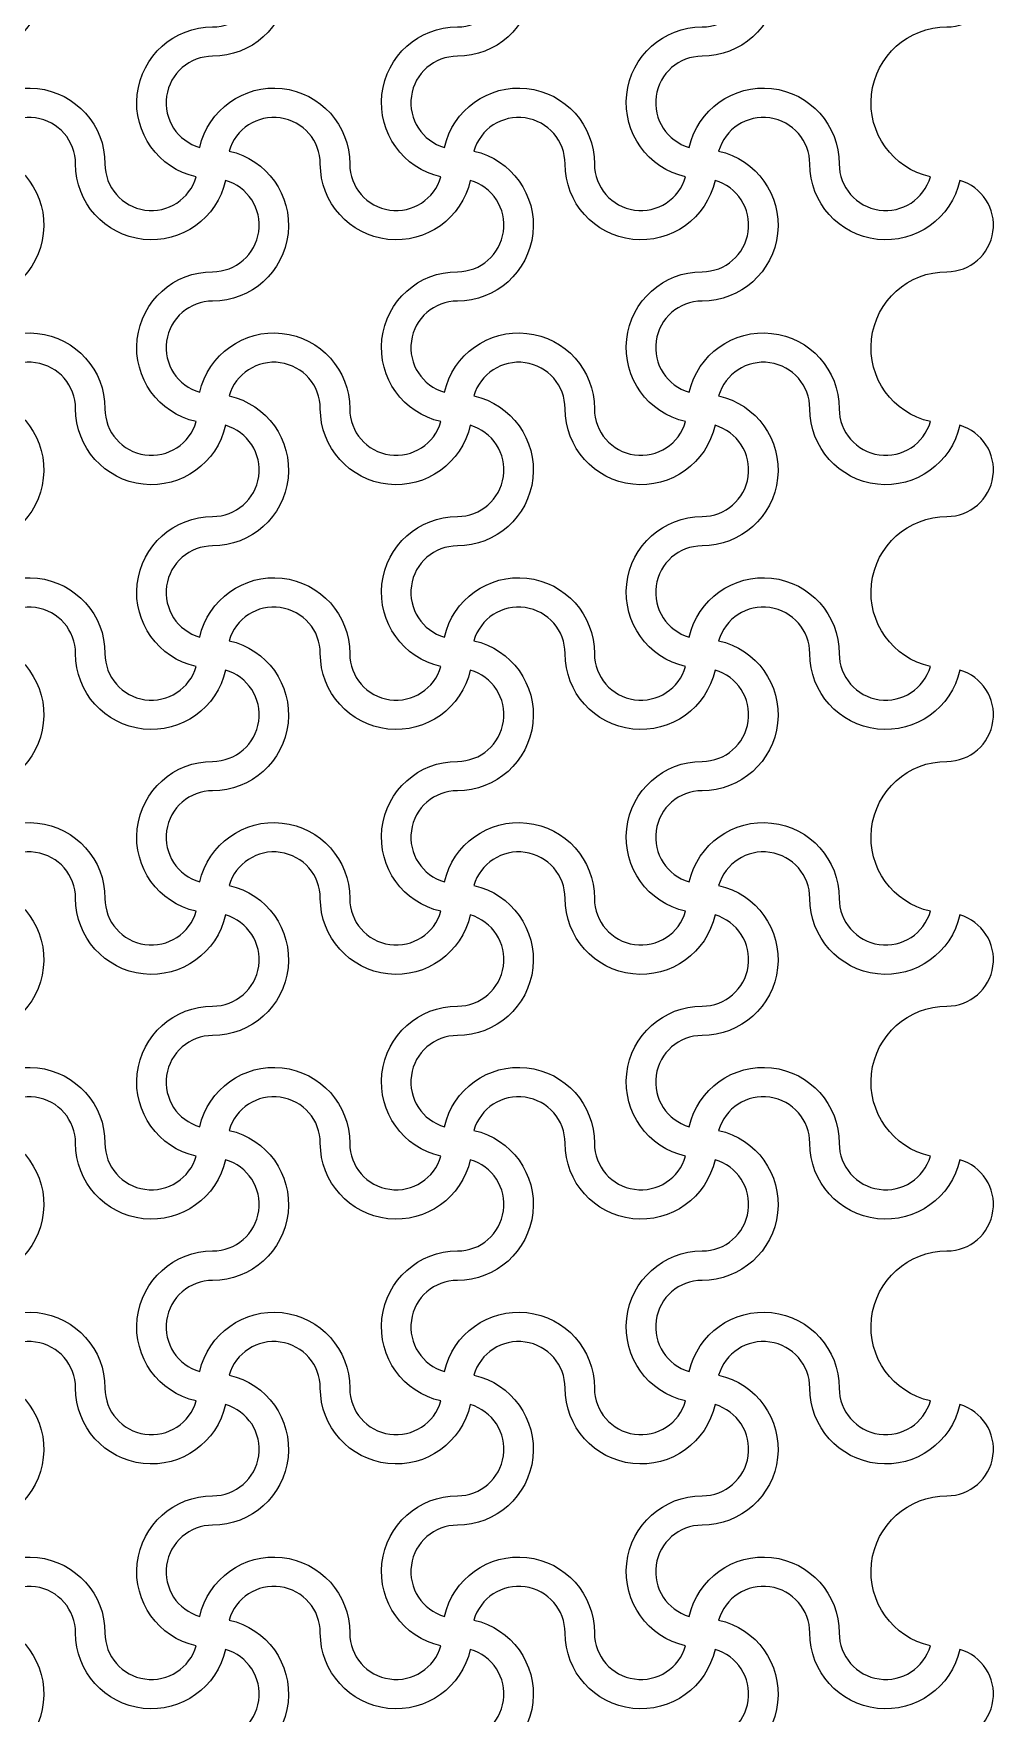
# Model space of a CAD drawing. Header units: millimetres. Extents: x 24 to 345, y 12 to 201.
# Drawn here: x 284.406 to 285.975, y 101.35 to 104.095 of the extents above; entities that cross this region are included whole.
import ezdxf

# ---------------------------------------------------------------- set-up
doc = ezdxf.new("R2010")
doc.units = ezdxf.units.MM
doc.header["$MEASUREMENT"] = 0
doc.layers.add('5th metal (rf+ground)', color=240, linetype='Continuous')

msp = doc.modelspace()

# ---------------------------------------------------------------- linework, layer by layer
at = {"layer": '5th metal (rf+ground)'}
for points in [[(284.71979, 104.2546, -0.8959788), (284.47475, 104.28156, 0.8687853), (284.32572, 104.3026, -0.8959788), (284.29875, 104.05756, 0.8687853), (284.27772, 103.90853, -0.8959788), (284.52275, 103.88156, 0.8687853), (284.67179, 103.86053, -0.8959788), (284.69875, 104.10556, 0.8687853)], [(284.71979, 104.2546, -0.8959788), (284.47475, 104.28156, 0.8687853), (284.32572, 104.3026, -0.8959788), (284.29875, 104.05756, 0.8687853), (284.27772, 103.90853, -0.8959788), (284.52275, 103.88156, 0.8687853), (284.67179, 103.86053, -0.8959788), (284.69875, 104.10556, 0.8687853)], [(284.71979, 104.2546, -0.8959788), (284.47475, 104.28156, 0.8687853), (284.32572, 104.3026, -0.8959788), (284.29875, 104.05756, 0.8687853), (284.27772, 103.90853, -0.8959788), (284.52275, 103.88156, 0.8687853), (284.67179, 103.86053, -0.8959788), (284.69875, 104.10556, 0.8687853)], [(284.71979, 104.2546, -0.8959788), (284.47475, 104.28156, 0.8687853), (284.32572, 104.3026, -0.8959788), (284.29875, 104.05756, 0.8687853), (284.27772, 103.90853, -0.8959788), (284.52275, 103.88156, 0.8687853), (284.67179, 103.86053, -0.8959788), (284.69875, 104.10556, 0.8687853)], [(285.11979, 104.2546, -0.8959788), (284.87475, 104.28156, 0.8687853), (284.72572, 104.3026, -0.8959788), (284.69875, 104.05756, 0.8687853), (284.67772, 103.90853, -0.8959788), (284.92275, 103.88156, 0.8687853), (285.07179, 103.86053, -0.8959788), (285.09875, 104.10556, 0.8687853)], [(285.11979, 104.2546, -0.8959788), (284.87475, 104.28156, 0.8687853), (284.72572, 104.3026, -0.8959788), (284.69875, 104.05756, 0.8687853), (284.67772, 103.90853, -0.8959788), (284.92275, 103.88156, 0.8687853), (285.07179, 103.86053, -0.8959788), (285.09875, 104.10556, 0.8687853)], [(285.11979, 104.2546, -0.8959788), (284.87475, 104.28156, 0.8687853), (284.72572, 104.3026, -0.8959788), (284.69875, 104.05756, 0.8687853), (284.67772, 103.90853, -0.8959788), (284.92275, 103.88156, 0.8687853), (285.07179, 103.86053, -0.8959788), (285.09875, 104.10556, 0.8687853)], [(285.11979, 104.2546, -0.8959788), (284.87475, 104.28156, 0.8687853), (284.72572, 104.3026, -0.8959788), (284.69875, 104.05756, 0.8687853), (284.67772, 103.90853, -0.8959788), (284.92275, 103.88156, 0.8687853), (285.07179, 103.86053, -0.8959788), (285.09875, 104.10556, 0.8687853)], [(285.51979, 104.2546, -0.8959788), (285.27475, 104.28156, 0.8687853), (285.12572, 104.3026, -0.8959788), (285.09875, 104.05756, 0.8687853), (285.07772, 103.90853, -0.8959788), (285.32275, 103.88156, 0.8687853), (285.47179, 103.86053, -0.8959788), (285.49875, 104.10556, 0.8687853)], [(285.51979, 104.2546, -0.8959788), (285.27475, 104.28156, 0.8687853), (285.12572, 104.3026, -0.8959788), (285.09875, 104.05756, 0.8687853), (285.07772, 103.90853, -0.8959788), (285.32275, 103.88156, 0.8687853), (285.47179, 103.86053, -0.8959788), (285.49875, 104.10556, 0.8687853)], [(285.51979, 104.2546, -0.8959788), (285.27475, 104.28156, 0.8687853), (285.12572, 104.3026, -0.8959788), (285.09875, 104.05756, 0.8687853), (285.07772, 103.90853, -0.8959788), (285.32275, 103.88156, 0.8687853), (285.47179, 103.86053, -0.8959788), (285.49875, 104.10556, 0.8687853)], [(285.51979, 104.2546, -0.8959788), (285.27475, 104.28156, 0.8687853), (285.12572, 104.3026, -0.8959788), (285.09875, 104.05756, 0.8687853), (285.07772, 103.90853, -0.8959788), (285.32275, 103.88156, 0.8687853), (285.47179, 103.86053, -0.8959788), (285.49875, 104.10556, 0.8687853)], [(285.91979, 104.2546, -0.8959788), (285.67475, 104.28156, 0.8687853), (285.52572, 104.3026, -0.8959788), (285.49875, 104.05756, 0.8687853), (285.47772, 103.90853, -0.8959788), (285.72275, 103.88156, 0.8687853), (285.87179, 103.86053, -0.8959788), (285.89875, 104.10556, 0.8687853)], [(285.91979, 104.2546, -0.8959788), (285.67475, 104.28156, 0.8687853), (285.52572, 104.3026, -0.8959788), (285.49875, 104.05756, 0.8687853), (285.47772, 103.90853, -0.8959788), (285.72275, 103.88156, 0.8687853), (285.87179, 103.86053, -0.8959788), (285.89875, 104.10556, 0.8687853)], [(285.91979, 104.2546, -0.8959788), (285.67475, 104.28156, 0.8687853), (285.52572, 104.3026, -0.8959788), (285.49875, 104.05756, 0.8687853), (285.47772, 103.90853, -0.8959788), (285.72275, 103.88156, 0.8687853), (285.87179, 103.86053, -0.8959788), (285.89875, 104.10556, 0.8687853)], [(285.91979, 104.2546, -0.8959788), (285.67475, 104.28156, 0.8687853), (285.52572, 104.3026, -0.8959788), (285.49875, 104.05756, 0.8687853), (285.47772, 103.90853, -0.8959788), (285.72275, 103.88156, 0.8687853), (285.87179, 103.86053, -0.8959788), (285.89875, 104.10556, 0.8687853)], [(284.71979, 103.8546, -0.8959788), (284.47475, 103.88156, 0.8687853), (284.32572, 103.9026, -0.8959788), (284.29875, 103.65756, 0.8687853), (284.27772, 103.50853, -0.8959788), (284.52275, 103.48156, 0.8687853), (284.67179, 103.46053, -0.8959788), (284.69875, 103.70556, 0.8687853)], [(284.71979, 103.8546, -0.8959788), (284.47475, 103.88156, 0.8687853), (284.32572, 103.9026, -0.8959788), (284.29875, 103.65756, 0.8687853), (284.27772, 103.50853, -0.8959788), (284.52275, 103.48156, 0.8687853), (284.67179, 103.46053, -0.8959788), (284.69875, 103.70556, 0.8687853)], [(284.71979, 103.8546, -0.8959788), (284.47475, 103.88156, 0.8687853), (284.32572, 103.9026, -0.8959788), (284.29875, 103.65756, 0.8687853), (284.27772, 103.50853, -0.8959788), (284.52275, 103.48156, 0.8687853), (284.67179, 103.46053, -0.8959788), (284.69875, 103.70556, 0.8687853)], [(284.71979, 103.8546, -0.8959788), (284.47475, 103.88156, 0.8687853), (284.32572, 103.9026, -0.8959788), (284.29875, 103.65756, 0.8687853), (284.27772, 103.50853, -0.8959788), (284.52275, 103.48156, 0.8687853), (284.67179, 103.46053, -0.8959788), (284.69875, 103.70556, 0.8687853)], [(285.11979, 103.8546, -0.8959788), (284.87475, 103.88156, 0.8687853), (284.72572, 103.9026, -0.8959788), (284.69875, 103.65756, 0.8687853), (284.67772, 103.50853, -0.8959788), (284.92275, 103.48156, 0.8687853), (285.07179, 103.46053, -0.8959788), (285.09875, 103.70556, 0.8687853)], [(285.11979, 103.8546, -0.8959788), (284.87475, 103.88156, 0.8687853), (284.72572, 103.9026, -0.8959788), (284.69875, 103.65756, 0.8687853), (284.67772, 103.50853, -0.8959788), (284.92275, 103.48156, 0.8687853), (285.07179, 103.46053, -0.8959788), (285.09875, 103.70556, 0.8687853)], [(285.11979, 103.8546, -0.8959788), (284.87475, 103.88156, 0.8687853), (284.72572, 103.9026, -0.8959788), (284.69875, 103.65756, 0.8687853), (284.67772, 103.50853, -0.8959788), (284.92275, 103.48156, 0.8687853), (285.07179, 103.46053, -0.8959788), (285.09875, 103.70556, 0.8687853)], [(285.11979, 103.8546, -0.8959788), (284.87475, 103.88156, 0.8687853), (284.72572, 103.9026, -0.8959788), (284.69875, 103.65756, 0.8687853), (284.67772, 103.50853, -0.8959788), (284.92275, 103.48156, 0.8687853), (285.07179, 103.46053, -0.8959788), (285.09875, 103.70556, 0.8687853)], [(285.51979, 103.8546, -0.8959788), (285.27475, 103.88156, 0.8687853), (285.12572, 103.9026, -0.8959788), (285.09875, 103.65756, 0.8687853), (285.07772, 103.50853, -0.8959788), (285.32275, 103.48156, 0.8687853), (285.47179, 103.46053, -0.8959788), (285.49875, 103.70556, 0.8687853)], [(285.51979, 103.8546, -0.8959788), (285.27475, 103.88156, 0.8687853), (285.12572, 103.9026, -0.8959788), (285.09875, 103.65756, 0.8687853), (285.07772, 103.50853, -0.8959788), (285.32275, 103.48156, 0.8687853), (285.47179, 103.46053, -0.8959788), (285.49875, 103.70556, 0.8687853)], [(285.51979, 103.8546, -0.8959788), (285.27475, 103.88156, 0.8687853), (285.12572, 103.9026, -0.8959788), (285.09875, 103.65756, 0.8687853), (285.07772, 103.50853, -0.8959788), (285.32275, 103.48156, 0.8687853), (285.47179, 103.46053, -0.8959788), (285.49875, 103.70556, 0.8687853)], [(285.51979, 103.8546, -0.8959788), (285.27475, 103.88156, 0.8687853), (285.12572, 103.9026, -0.8959788), (285.09875, 103.65756, 0.8687853), (285.07772, 103.50853, -0.8959788), (285.32275, 103.48156, 0.8687853), (285.47179, 103.46053, -0.8959788), (285.49875, 103.70556, 0.8687853)], [(285.91979, 103.8546, -0.8959788), (285.67475, 103.88156, 0.8687853), (285.52572, 103.9026, -0.8959788), (285.49875, 103.65756, 0.8687853), (285.47772, 103.50853, -0.8959788), (285.72275, 103.48156, 0.8687853), (285.87179, 103.46053, -0.8959788), (285.89875, 103.70556, 0.8687853)], [(285.91979, 103.8546, -0.8959788), (285.67475, 103.88156, 0.8687853), (285.52572, 103.9026, -0.8959788), (285.49875, 103.65756, 0.8687853), (285.47772, 103.50853, -0.8959788), (285.72275, 103.48156, 0.8687853), (285.87179, 103.46053, -0.8959788), (285.89875, 103.70556, 0.8687853)], [(285.91979, 103.8546, -0.8959788), (285.67475, 103.88156, 0.8687853), (285.52572, 103.9026, -0.8959788), (285.49875, 103.65756, 0.8687853), (285.47772, 103.50853, -0.8959788), (285.72275, 103.48156, 0.8687853), (285.87179, 103.46053, -0.8959788), (285.89875, 103.70556, 0.8687853)], [(285.91979, 103.8546, -0.8959788), (285.67475, 103.88156, 0.8687853), (285.52572, 103.9026, -0.8959788), (285.49875, 103.65756, 0.8687853), (285.47772, 103.50853, -0.8959788), (285.72275, 103.48156, 0.8687853), (285.87179, 103.46053, -0.8959788), (285.89875, 103.70556, 0.8687853)], [(284.71979, 103.4546, -0.8959788), (284.47475, 103.48156, 0.8687853), (284.32572, 103.5026, -0.8959788), (284.29875, 103.25756, 0.8687853), (284.27772, 103.10853, -0.8959788), (284.52275, 103.08156, 0.8687853), (284.67179, 103.06053, -0.8959788), (284.69875, 103.30556, 0.8687853)], [(284.71979, 103.4546, -0.8959788), (284.47475, 103.48156, 0.8687853), (284.32572, 103.5026, -0.8959788), (284.29875, 103.25756, 0.8687853), (284.27772, 103.10853, -0.8959788), (284.52275, 103.08156, 0.8687853), (284.67179, 103.06053, -0.8959788), (284.69875, 103.30556, 0.8687853)], [(284.71979, 103.4546, -0.8959788), (284.47475, 103.48156, 0.8687853), (284.32572, 103.5026, -0.8959788), (284.29875, 103.25756, 0.8687853), (284.27772, 103.10853, -0.8959788), (284.52275, 103.08156, 0.8687853), (284.67179, 103.06053, -0.8959788), (284.69875, 103.30556, 0.8687853)], [(284.71979, 103.4546, -0.8959788), (284.47475, 103.48156, 0.8687853), (284.32572, 103.5026, -0.8959788), (284.29875, 103.25756, 0.8687853), (284.27772, 103.10853, -0.8959788), (284.52275, 103.08156, 0.8687853), (284.67179, 103.06053, -0.8959788), (284.69875, 103.30556, 0.8687853)], [(285.11979, 103.4546, -0.8959788), (284.87475, 103.48156, 0.8687853), (284.72572, 103.5026, -0.8959788), (284.69875, 103.25756, 0.8687853), (284.67772, 103.10853, -0.8959788), (284.92275, 103.08156, 0.8687853), (285.07179, 103.06053, -0.8959788), (285.09875, 103.30556, 0.8687853)], [(285.11979, 103.4546, -0.8959788), (284.87475, 103.48156, 0.8687853), (284.72572, 103.5026, -0.8959788), (284.69875, 103.25756, 0.8687853), (284.67772, 103.10853, -0.8959788), (284.92275, 103.08156, 0.8687853), (285.07179, 103.06053, -0.8959788), (285.09875, 103.30556, 0.8687853)], [(285.11979, 103.4546, -0.8959788), (284.87475, 103.48156, 0.8687853), (284.72572, 103.5026, -0.8959788), (284.69875, 103.25756, 0.8687853), (284.67772, 103.10853, -0.8959788), (284.92275, 103.08156, 0.8687853), (285.07179, 103.06053, -0.8959788), (285.09875, 103.30556, 0.8687853)], [(285.11979, 103.4546, -0.8959788), (284.87475, 103.48156, 0.8687853), (284.72572, 103.5026, -0.8959788), (284.69875, 103.25756, 0.8687853), (284.67772, 103.10853, -0.8959788), (284.92275, 103.08156, 0.8687853), (285.07179, 103.06053, -0.8959788), (285.09875, 103.30556, 0.8687853)], [(285.51979, 103.4546, -0.8959788), (285.27475, 103.48156, 0.8687853), (285.12572, 103.5026, -0.8959788), (285.09875, 103.25756, 0.8687853), (285.07772, 103.10853, -0.8959788), (285.32275, 103.08156, 0.8687853), (285.47179, 103.06053, -0.8959788), (285.49875, 103.30556, 0.8687853)], [(285.51979, 103.4546, -0.8959788), (285.27475, 103.48156, 0.8687853), (285.12572, 103.5026, -0.8959788), (285.09875, 103.25756, 0.8687853), (285.07772, 103.10853, -0.8959788), (285.32275, 103.08156, 0.8687853), (285.47179, 103.06053, -0.8959788), (285.49875, 103.30556, 0.8687853)], [(285.51979, 103.4546, -0.8959788), (285.27475, 103.48156, 0.8687853), (285.12572, 103.5026, -0.8959788), (285.09875, 103.25756, 0.8687853), (285.07772, 103.10853, -0.8959788), (285.32275, 103.08156, 0.8687853), (285.47179, 103.06053, -0.8959788), (285.49875, 103.30556, 0.8687853)], [(285.51979, 103.4546, -0.8959788), (285.27475, 103.48156, 0.8687853), (285.12572, 103.5026, -0.8959788), (285.09875, 103.25756, 0.8687853), (285.07772, 103.10853, -0.8959788), (285.32275, 103.08156, 0.8687853), (285.47179, 103.06053, -0.8959788), (285.49875, 103.30556, 0.8687853)], [(285.91979, 103.4546, -0.8959788), (285.67475, 103.48156, 0.8687853), (285.52572, 103.5026, -0.8959788), (285.49875, 103.25756, 0.8687853), (285.47772, 103.10853, -0.8959788), (285.72275, 103.08156, 0.8687853), (285.87179, 103.06053, -0.8959788), (285.89875, 103.30556, 0.8687853)], [(285.91979, 103.4546, -0.8959788), (285.67475, 103.48156, 0.8687853), (285.52572, 103.5026, -0.8959788), (285.49875, 103.25756, 0.8687853), (285.47772, 103.10853, -0.8959788), (285.72275, 103.08156, 0.8687853), (285.87179, 103.06053, -0.8959788), (285.89875, 103.30556, 0.8687853)], [(285.91979, 103.4546, -0.8959788), (285.67475, 103.48156, 0.8687853), (285.52572, 103.5026, -0.8959788), (285.49875, 103.25756, 0.8687853), (285.47772, 103.10853, -0.8959788), (285.72275, 103.08156, 0.8687853), (285.87179, 103.06053, -0.8959788), (285.89875, 103.30556, 0.8687853)], [(285.91979, 103.4546, -0.8959788), (285.67475, 103.48156, 0.8687853), (285.52572, 103.5026, -0.8959788), (285.49875, 103.25756, 0.8687853), (285.47772, 103.10853, -0.8959788), (285.72275, 103.08156, 0.8687853), (285.87179, 103.06053, -0.8959788), (285.89875, 103.30556, 0.8687853)], [(284.71979, 103.0546, -0.8959788), (284.47475, 103.08156, 0.8687853), (284.32572, 103.1026, -0.8959788), (284.29875, 102.85756, 0.8687853), (284.27772, 102.70853, -0.8959788), (284.52275, 102.68156, 0.8687853), (284.67179, 102.66053, -0.8959788), (284.69875, 102.90556, 0.8687853)], [(284.71979, 103.0546, -0.8959788), (284.47475, 103.08156, 0.8687853), (284.32572, 103.1026, -0.8959788), (284.29875, 102.85756, 0.8687853), (284.27772, 102.70853, -0.8959788), (284.52275, 102.68156, 0.8687853), (284.67179, 102.66053, -0.8959788), (284.69875, 102.90556, 0.8687853)], [(284.71979, 103.0546, -0.8959788), (284.47475, 103.08156, 0.8687853), (284.32572, 103.1026, -0.8959788), (284.29875, 102.85756, 0.8687853), (284.27772, 102.70853, -0.8959788), (284.52275, 102.68156, 0.8687853), (284.67179, 102.66053, -0.8959788), (284.69875, 102.90556, 0.8687853)], [(284.71979, 103.0546, -0.8959788), (284.47475, 103.08156, 0.8687853), (284.32572, 103.1026, -0.8959788), (284.29875, 102.85756, 0.8687853), (284.27772, 102.70853, -0.8959788), (284.52275, 102.68156, 0.8687853), (284.67179, 102.66053, -0.8959788), (284.69875, 102.90556, 0.8687853)], [(285.11979, 103.0546, -0.8959788), (284.87475, 103.08156, 0.8687853), (284.72572, 103.1026, -0.8959788), (284.69875, 102.85756, 0.8687853), (284.67772, 102.70853, -0.8959788), (284.92275, 102.68156, 0.8687853), (285.07179, 102.66053, -0.8959788), (285.09875, 102.90556, 0.8687853)], [(285.11979, 103.0546, -0.8959788), (284.87475, 103.08156, 0.8687853), (284.72572, 103.1026, -0.8959788), (284.69875, 102.85756, 0.8687853), (284.67772, 102.70853, -0.8959788), (284.92275, 102.68156, 0.8687853), (285.07179, 102.66053, -0.8959788), (285.09875, 102.90556, 0.8687853)], [(285.11979, 103.0546, -0.8959788), (284.87475, 103.08156, 0.8687853), (284.72572, 103.1026, -0.8959788), (284.69875, 102.85756, 0.8687853), (284.67772, 102.70853, -0.8959788), (284.92275, 102.68156, 0.8687853), (285.07179, 102.66053, -0.8959788), (285.09875, 102.90556, 0.8687853)], [(285.11979, 103.0546, -0.8959788), (284.87475, 103.08156, 0.8687853), (284.72572, 103.1026, -0.8959788), (284.69875, 102.85756, 0.8687853), (284.67772, 102.70853, -0.8959788), (284.92275, 102.68156, 0.8687853), (285.07179, 102.66053, -0.8959788), (285.09875, 102.90556, 0.8687853)], [(285.51979, 103.0546, -0.8959788), (285.27475, 103.08156, 0.8687853), (285.12572, 103.1026, -0.8959788), (285.09875, 102.85756, 0.8687853), (285.07772, 102.70853, -0.8959788), (285.32275, 102.68156, 0.8687853), (285.47179, 102.66053, -0.8959788), (285.49875, 102.90556, 0.8687853)], [(285.51979, 103.0546, -0.8959788), (285.27475, 103.08156, 0.8687853), (285.12572, 103.1026, -0.8959788), (285.09875, 102.85756, 0.8687853), (285.07772, 102.70853, -0.8959788), (285.32275, 102.68156, 0.8687853), (285.47179, 102.66053, -0.8959788), (285.49875, 102.90556, 0.8687853)], [(285.51979, 103.0546, -0.8959788), (285.27475, 103.08156, 0.8687853), (285.12572, 103.1026, -0.8959788), (285.09875, 102.85756, 0.8687853), (285.07772, 102.70853, -0.8959788), (285.32275, 102.68156, 0.8687853), (285.47179, 102.66053, -0.8959788), (285.49875, 102.90556, 0.8687853)], [(285.51979, 103.0546, -0.8959788), (285.27475, 103.08156, 0.8687853), (285.12572, 103.1026, -0.8959788), (285.09875, 102.85756, 0.8687853), (285.07772, 102.70853, -0.8959788), (285.32275, 102.68156, 0.8687853), (285.47179, 102.66053, -0.8959788), (285.49875, 102.90556, 0.8687853)], [(285.91979, 103.0546, -0.8959788), (285.67475, 103.08156, 0.8687853), (285.52572, 103.1026, -0.8959788), (285.49875, 102.85756, 0.8687853), (285.47772, 102.70853, -0.8959788), (285.72275, 102.68156, 0.8687853), (285.87179, 102.66053, -0.8959788), (285.89875, 102.90556, 0.8687853)], [(285.91979, 103.0546, -0.8959788), (285.67475, 103.08156, 0.8687853), (285.52572, 103.1026, -0.8959788), (285.49875, 102.85756, 0.8687853), (285.47772, 102.70853, -0.8959788), (285.72275, 102.68156, 0.8687853), (285.87179, 102.66053, -0.8959788), (285.89875, 102.90556, 0.8687853)], [(285.91979, 103.0546, -0.8959788), (285.67475, 103.08156, 0.8687853), (285.52572, 103.1026, -0.8959788), (285.49875, 102.85756, 0.8687853), (285.47772, 102.70853, -0.8959788), (285.72275, 102.68156, 0.8687853), (285.87179, 102.66053, -0.8959788), (285.89875, 102.90556, 0.8687853)], [(285.91979, 103.0546, -0.8959788), (285.67475, 103.08156, 0.8687853), (285.52572, 103.1026, -0.8959788), (285.49875, 102.85756, 0.8687853), (285.47772, 102.70853, -0.8959788), (285.72275, 102.68156, 0.8687853), (285.87179, 102.66053, -0.8959788), (285.89875, 102.90556, 0.8687853)], [(284.71979, 102.6546, -0.8959788), (284.47475, 102.68156, 0.8687853), (284.32572, 102.7026, -0.8959788), (284.29875, 102.45756, 0.8687853), (284.27772, 102.30853, -0.8959788), (284.52275, 102.28156, 0.8687853), (284.67179, 102.26053, -0.8959788), (284.69875, 102.50556, 0.8687853)], [(284.71979, 102.6546, -0.8959788), (284.47475, 102.68156, 0.8687853), (284.32572, 102.7026, -0.8959788), (284.29875, 102.45756, 0.8687853), (284.27772, 102.30853, -0.8959788), (284.52275, 102.28156, 0.8687853), (284.67179, 102.26053, -0.8959788), (284.69875, 102.50556, 0.8687853)], [(284.71979, 102.6546, -0.8959788), (284.47475, 102.68156, 0.8687853), (284.32572, 102.7026, -0.8959788), (284.29875, 102.45756, 0.8687853), (284.27772, 102.30853, -0.8959788), (284.52275, 102.28156, 0.8687853), (284.67179, 102.26053, -0.8959788), (284.69875, 102.50556, 0.8687853)], [(284.71979, 102.6546, -0.8959788), (284.47475, 102.68156, 0.8687853), (284.32572, 102.7026, -0.8959788), (284.29875, 102.45756, 0.8687853), (284.27772, 102.30853, -0.8959788), (284.52275, 102.28156, 0.8687853), (284.67179, 102.26053, -0.8959788), (284.69875, 102.50556, 0.8687853)], [(285.11979, 102.6546, -0.8959788), (284.87475, 102.68156, 0.8687853), (284.72572, 102.7026, -0.8959788), (284.69875, 102.45756, 0.8687853), (284.67772, 102.30853, -0.8959788), (284.92275, 102.28156, 0.8687853), (285.07179, 102.26053, -0.8959788), (285.09875, 102.50556, 0.8687853)], [(285.11979, 102.6546, -0.8959788), (284.87475, 102.68156, 0.8687853), (284.72572, 102.7026, -0.8959788), (284.69875, 102.45756, 0.8687853), (284.67772, 102.30853, -0.8959788), (284.92275, 102.28156, 0.8687853), (285.07179, 102.26053, -0.8959788), (285.09875, 102.50556, 0.8687853)], [(285.11979, 102.6546, -0.8959788), (284.87475, 102.68156, 0.8687853), (284.72572, 102.7026, -0.8959788), (284.69875, 102.45756, 0.8687853), (284.67772, 102.30853, -0.8959788), (284.92275, 102.28156, 0.8687853), (285.07179, 102.26053, -0.8959788), (285.09875, 102.50556, 0.8687853)], [(285.11979, 102.6546, -0.8959788), (284.87475, 102.68156, 0.8687853), (284.72572, 102.7026, -0.8959788), (284.69875, 102.45756, 0.8687853), (284.67772, 102.30853, -0.8959788), (284.92275, 102.28156, 0.8687853), (285.07179, 102.26053, -0.8959788), (285.09875, 102.50556, 0.8687853)], [(285.51979, 102.6546, -0.8959788), (285.27475, 102.68156, 0.8687853), (285.12572, 102.7026, -0.8959788), (285.09875, 102.45756, 0.8687853), (285.07772, 102.30853, -0.8959788), (285.32275, 102.28156, 0.8687853), (285.47179, 102.26053, -0.8959788), (285.49875, 102.50556, 0.8687853)], [(285.51979, 102.6546, -0.8959788), (285.27475, 102.68156, 0.8687853), (285.12572, 102.7026, -0.8959788), (285.09875, 102.45756, 0.8687853), (285.07772, 102.30853, -0.8959788), (285.32275, 102.28156, 0.8687853), (285.47179, 102.26053, -0.8959788), (285.49875, 102.50556, 0.8687853)], [(285.51979, 102.6546, -0.8959788), (285.27475, 102.68156, 0.8687853), (285.12572, 102.7026, -0.8959788), (285.09875, 102.45756, 0.8687853), (285.07772, 102.30853, -0.8959788), (285.32275, 102.28156, 0.8687853), (285.47179, 102.26053, -0.8959788), (285.49875, 102.50556, 0.8687853)], [(285.51979, 102.6546, -0.8959788), (285.27475, 102.68156, 0.8687853), (285.12572, 102.7026, -0.8959788), (285.09875, 102.45756, 0.8687853), (285.07772, 102.30853, -0.8959788), (285.32275, 102.28156, 0.8687853), (285.47179, 102.26053, -0.8959788), (285.49875, 102.50556, 0.8687853)], [(285.91979, 102.6546, -0.8959788), (285.67475, 102.68156, 0.8687853), (285.52572, 102.7026, -0.8959788), (285.49875, 102.45756, 0.8687853), (285.47772, 102.30853, -0.8959788), (285.72275, 102.28156, 0.8687853), (285.87179, 102.26053, -0.8959788), (285.89875, 102.50556, 0.8687853)], [(285.91979, 102.6546, -0.8959788), (285.67475, 102.68156, 0.8687853), (285.52572, 102.7026, -0.8959788), (285.49875, 102.45756, 0.8687853), (285.47772, 102.30853, -0.8959788), (285.72275, 102.28156, 0.8687853), (285.87179, 102.26053, -0.8959788), (285.89875, 102.50556, 0.8687853)], [(285.91979, 102.6546, -0.8959788), (285.67475, 102.68156, 0.8687853), (285.52572, 102.7026, -0.8959788), (285.49875, 102.45756, 0.8687853), (285.47772, 102.30853, -0.8959788), (285.72275, 102.28156, 0.8687853), (285.87179, 102.26053, -0.8959788), (285.89875, 102.50556, 0.8687853)], [(285.91979, 102.6546, -0.8959788), (285.67475, 102.68156, 0.8687853), (285.52572, 102.7026, -0.8959788), (285.49875, 102.45756, 0.8687853), (285.47772, 102.30853, -0.8959788), (285.72275, 102.28156, 0.8687853), (285.87179, 102.26053, -0.8959788), (285.89875, 102.50556, 0.8687853)], [(284.71979, 102.2546, -0.8959788), (284.47475, 102.28156, 0.8687853), (284.32572, 102.3026, -0.8959788), (284.29875, 102.05756, 0.8687853), (284.27772, 101.90853, -0.8959788), (284.52275, 101.88156, 0.8687853), (284.67179, 101.86053, -0.8959788), (284.69875, 102.10556, 0.8687853)], [(284.71979, 102.2546, -0.8959788), (284.47475, 102.28156, 0.8687853), (284.32572, 102.3026, -0.8959788), (284.29875, 102.05756, 0.8687853), (284.27772, 101.90853, -0.8959788), (284.52275, 101.88156, 0.8687853), (284.67179, 101.86053, -0.8959788), (284.69875, 102.10556, 0.8687853)], [(284.71979, 102.2546, -0.8959788), (284.47475, 102.28156, 0.8687853), (284.32572, 102.3026, -0.8959788), (284.29875, 102.05756, 0.8687853), (284.27772, 101.90853, -0.8959788), (284.52275, 101.88156, 0.8687853), (284.67179, 101.86053, -0.8959788), (284.69875, 102.10556, 0.8687853)], [(284.71979, 102.2546, -0.8959788), (284.47475, 102.28156, 0.8687853), (284.32572, 102.3026, -0.8959788), (284.29875, 102.05756, 0.8687853), (284.27772, 101.90853, -0.8959788), (284.52275, 101.88156, 0.8687853), (284.67179, 101.86053, -0.8959788), (284.69875, 102.10556, 0.8687853)], [(285.11979, 102.2546, -0.8959788), (284.87475, 102.28156, 0.8687853), (284.72572, 102.3026, -0.8959788), (284.69875, 102.05756, 0.8687853), (284.67772, 101.90853, -0.8959788), (284.92275, 101.88156, 0.8687853), (285.07179, 101.86053, -0.8959788), (285.09875, 102.10556, 0.8687853)], [(285.11979, 102.2546, -0.8959788), (284.87475, 102.28156, 0.8687853), (284.72572, 102.3026, -0.8959788), (284.69875, 102.05756, 0.8687853), (284.67772, 101.90853, -0.8959788), (284.92275, 101.88156, 0.8687853), (285.07179, 101.86053, -0.8959788), (285.09875, 102.10556, 0.8687853)], [(285.11979, 102.2546, -0.8959788), (284.87475, 102.28156, 0.8687853), (284.72572, 102.3026, -0.8959788), (284.69875, 102.05756, 0.8687853), (284.67772, 101.90853, -0.8959788), (284.92275, 101.88156, 0.8687853), (285.07179, 101.86053, -0.8959788), (285.09875, 102.10556, 0.8687853)], [(285.11979, 102.2546, -0.8959788), (284.87475, 102.28156, 0.8687853), (284.72572, 102.3026, -0.8959788), (284.69875, 102.05756, 0.8687853), (284.67772, 101.90853, -0.8959788), (284.92275, 101.88156, 0.8687853), (285.07179, 101.86053, -0.8959788), (285.09875, 102.10556, 0.8687853)], [(285.51979, 102.2546, -0.8959788), (285.27475, 102.28156, 0.8687853), (285.12572, 102.3026, -0.8959788), (285.09875, 102.05756, 0.8687853), (285.07772, 101.90853, -0.8959788), (285.32275, 101.88156, 0.8687853), (285.47179, 101.86053, -0.8959788), (285.49875, 102.10556, 0.8687853)], [(285.51979, 102.2546, -0.8959788), (285.27475, 102.28156, 0.8687853), (285.12572, 102.3026, -0.8959788), (285.09875, 102.05756, 0.8687853), (285.07772, 101.90853, -0.8959788), (285.32275, 101.88156, 0.8687853), (285.47179, 101.86053, -0.8959788), (285.49875, 102.10556, 0.8687853)], [(285.51979, 102.2546, -0.8959788), (285.27475, 102.28156, 0.8687853), (285.12572, 102.3026, -0.8959788), (285.09875, 102.05756, 0.8687853), (285.07772, 101.90853, -0.8959788), (285.32275, 101.88156, 0.8687853), (285.47179, 101.86053, -0.8959788), (285.49875, 102.10556, 0.8687853)], [(285.51979, 102.2546, -0.8959788), (285.27475, 102.28156, 0.8687853), (285.12572, 102.3026, -0.8959788), (285.09875, 102.05756, 0.8687853), (285.07772, 101.90853, -0.8959788), (285.32275, 101.88156, 0.8687853), (285.47179, 101.86053, -0.8959788), (285.49875, 102.10556, 0.8687853)], [(285.91979, 102.2546, -0.8959788), (285.67475, 102.28156, 0.8687853), (285.52572, 102.3026, -0.8959788), (285.49875, 102.05756, 0.8687853), (285.47772, 101.90853, -0.8959788), (285.72275, 101.88156, 0.8687853), (285.87179, 101.86053, -0.8959788), (285.89875, 102.10556, 0.8687853)], [(285.91979, 102.2546, -0.8959788), (285.67475, 102.28156, 0.8687853), (285.52572, 102.3026, -0.8959788), (285.49875, 102.05756, 0.8687853), (285.47772, 101.90853, -0.8959788), (285.72275, 101.88156, 0.8687853), (285.87179, 101.86053, -0.8959788), (285.89875, 102.10556, 0.8687853)], [(285.91979, 102.2546, -0.8959788), (285.67475, 102.28156, 0.8687853), (285.52572, 102.3026, -0.8959788), (285.49875, 102.05756, 0.8687853), (285.47772, 101.90853, -0.8959788), (285.72275, 101.88156, 0.8687853), (285.87179, 101.86053, -0.8959788), (285.89875, 102.10556, 0.8687853)], [(285.91979, 102.2546, -0.8959788), (285.67475, 102.28156, 0.8687853), (285.52572, 102.3026, -0.8959788), (285.49875, 102.05756, 0.8687853), (285.47772, 101.90853, -0.8959788), (285.72275, 101.88156, 0.8687853), (285.87179, 101.86053, -0.8959788), (285.89875, 102.10556, 0.8687853)], [(284.71979, 101.8546, -0.8959788), (284.47475, 101.88156, 0.8687853), (284.32572, 101.9026, -0.8959788), (284.29875, 101.65756, 0.8687853), (284.27772, 101.50853, -0.8959788), (284.52275, 101.48156, 0.8687853), (284.67179, 101.46053, -0.8959788), (284.69875, 101.70556, 0.8687853)], [(284.71979, 101.8546, -0.8959788), (284.47475, 101.88156, 0.8687853), (284.32572, 101.9026, -0.8959788), (284.29875, 101.65756, 0.8687853), (284.27772, 101.50853, -0.8959788), (284.52275, 101.48156, 0.8687853), (284.67179, 101.46053, -0.8959788), (284.69875, 101.70556, 0.8687853)], [(284.71979, 101.8546, -0.8959788), (284.47475, 101.88156, 0.8687853), (284.32572, 101.9026, -0.8959788), (284.29875, 101.65756, 0.8687853), (284.27772, 101.50853, -0.8959788), (284.52275, 101.48156, 0.8687853), (284.67179, 101.46053, -0.8959788), (284.69875, 101.70556, 0.8687853)], [(284.71979, 101.8546, -0.8959788), (284.47475, 101.88156, 0.8687853), (284.32572, 101.9026, -0.8959788), (284.29875, 101.65756, 0.8687853), (284.27772, 101.50853, -0.8959788), (284.52275, 101.48156, 0.8687853), (284.67179, 101.46053, -0.8959788), (284.69875, 101.70556, 0.8687853)], [(285.11979, 101.8546, -0.8959788), (284.87475, 101.88156, 0.8687853), (284.72572, 101.9026, -0.8959788), (284.69875, 101.65756, 0.8687853), (284.67772, 101.50853, -0.8959788), (284.92275, 101.48156, 0.8687853), (285.07179, 101.46053, -0.8959788), (285.09875, 101.70556, 0.8687853)], [(285.11979, 101.8546, -0.8959788), (284.87475, 101.88156, 0.8687853), (284.72572, 101.9026, -0.8959788), (284.69875, 101.65756, 0.8687853), (284.67772, 101.50853, -0.8959788), (284.92275, 101.48156, 0.8687853), (285.07179, 101.46053, -0.8959788), (285.09875, 101.70556, 0.8687853)], [(285.11979, 101.8546, -0.8959788), (284.87475, 101.88156, 0.8687853), (284.72572, 101.9026, -0.8959788), (284.69875, 101.65756, 0.8687853), (284.67772, 101.50853, -0.8959788), (284.92275, 101.48156, 0.8687853), (285.07179, 101.46053, -0.8959788), (285.09875, 101.70556, 0.8687853)], [(285.11979, 101.8546, -0.8959788), (284.87475, 101.88156, 0.8687853), (284.72572, 101.9026, -0.8959788), (284.69875, 101.65756, 0.8687853), (284.67772, 101.50853, -0.8959788), (284.92275, 101.48156, 0.8687853), (285.07179, 101.46053, -0.8959788), (285.09875, 101.70556, 0.8687853)], [(285.51979, 101.8546, -0.8959788), (285.27475, 101.88156, 0.8687853), (285.12572, 101.9026, -0.8959788), (285.09875, 101.65756, 0.8687853), (285.07772, 101.50853, -0.8959788), (285.32275, 101.48156, 0.8687853), (285.47179, 101.46053, -0.8959788), (285.49875, 101.70556, 0.8687853)], [(285.51979, 101.8546, -0.8959788), (285.27475, 101.88156, 0.8687853), (285.12572, 101.9026, -0.8959788), (285.09875, 101.65756, 0.8687853), (285.07772, 101.50853, -0.8959788), (285.32275, 101.48156, 0.8687853), (285.47179, 101.46053, -0.8959788), (285.49875, 101.70556, 0.8687853)], [(285.51979, 101.8546, -0.8959788), (285.27475, 101.88156, 0.8687853), (285.12572, 101.9026, -0.8959788), (285.09875, 101.65756, 0.8687853), (285.07772, 101.50853, -0.8959788), (285.32275, 101.48156, 0.8687853), (285.47179, 101.46053, -0.8959788), (285.49875, 101.70556, 0.8687853)], [(285.51979, 101.8546, -0.8959788), (285.27475, 101.88156, 0.8687853), (285.12572, 101.9026, -0.8959788), (285.09875, 101.65756, 0.8687853), (285.07772, 101.50853, -0.8959788), (285.32275, 101.48156, 0.8687853), (285.47179, 101.46053, -0.8959788), (285.49875, 101.70556, 0.8687853)], [(285.91979, 101.8546, -0.8959788), (285.67475, 101.88156, 0.8687853), (285.52572, 101.9026, -0.8959788), (285.49875, 101.65756, 0.8687853), (285.47772, 101.50853, -0.8959788), (285.72275, 101.48156, 0.8687853), (285.87179, 101.46053, -0.8959788), (285.89875, 101.70556, 0.8687853)], [(285.91979, 101.8546, -0.8959788), (285.67475, 101.88156, 0.8687853), (285.52572, 101.9026, -0.8959788), (285.49875, 101.65756, 0.8687853), (285.47772, 101.50853, -0.8959788), (285.72275, 101.48156, 0.8687853), (285.87179, 101.46053, -0.8959788), (285.89875, 101.70556, 0.8687853)], [(285.91979, 101.8546, -0.8959788), (285.67475, 101.88156, 0.8687853), (285.52572, 101.9026, -0.8959788), (285.49875, 101.65756, 0.8687853), (285.47772, 101.50853, -0.8959788), (285.72275, 101.48156, 0.8687853), (285.87179, 101.46053, -0.8959788), (285.89875, 101.70556, 0.8687853)], [(285.91979, 101.8546, -0.8959788), (285.67475, 101.88156, 0.8687853), (285.52572, 101.9026, -0.8959788), (285.49875, 101.65756, 0.8687853), (285.47772, 101.50853, -0.8959788), (285.72275, 101.48156, 0.8687853), (285.87179, 101.46053, -0.8959788), (285.89875, 101.70556, 0.8687853)], [(284.71979, 101.4546, -0.8959788), (284.47475, 101.48156, 0.8687853), (284.32572, 101.5026, -0.8959788), (284.29875, 101.25756, 0.8687853), (284.27772, 101.10853, -0.8959788), (284.52275, 101.08156, 0.8687853), (284.67179, 101.06053, -0.8959788), (284.69875, 101.30556, 0.8687853)], [(284.71979, 101.4546, -0.8959788), (284.47475, 101.48156, 0.8687853), (284.32572, 101.5026, -0.8959788), (284.29875, 101.25756, 0.8687853), (284.27772, 101.10853, -0.8959788), (284.52275, 101.08156, 0.8687853), (284.67179, 101.06053, -0.8959788), (284.69875, 101.30556, 0.8687853)], [(284.71979, 101.4546, -0.8959788), (284.47475, 101.48156, 0.8687853), (284.32572, 101.5026, -0.8959788), (284.29875, 101.25756, 0.8687853), (284.27772, 101.10853, -0.8959788), (284.52275, 101.08156, 0.8687853), (284.67179, 101.06053, -0.8959788), (284.69875, 101.30556, 0.8687853)], [(284.71979, 101.4546, -0.8959788), (284.47475, 101.48156, 0.8687853), (284.32572, 101.5026, -0.8959788), (284.29875, 101.25756, 0.8687853), (284.27772, 101.10853, -0.8959788), (284.52275, 101.08156, 0.8687853), (284.67179, 101.06053, -0.8959788), (284.69875, 101.30556, 0.8687853)], [(285.11979, 101.4546, -0.8959788), (284.87475, 101.48156, 0.8687853), (284.72572, 101.5026, -0.8959788), (284.69875, 101.25756, 0.8687853), (284.67772, 101.10853, -0.8959788), (284.92275, 101.08156, 0.8687853), (285.07179, 101.06053, -0.8959788), (285.09875, 101.30556, 0.8687853)], [(285.11979, 101.4546, -0.8959788), (284.87475, 101.48156, 0.8687853), (284.72572, 101.5026, -0.8959788), (284.69875, 101.25756, 0.8687853), (284.67772, 101.10853, -0.8959788), (284.92275, 101.08156, 0.8687853), (285.07179, 101.06053, -0.8959788), (285.09875, 101.30556, 0.8687853)], [(285.11979, 101.4546, -0.8959788), (284.87475, 101.48156, 0.8687853), (284.72572, 101.5026, -0.8959788), (284.69875, 101.25756, 0.8687853), (284.67772, 101.10853, -0.8959788), (284.92275, 101.08156, 0.8687853), (285.07179, 101.06053, -0.8959788), (285.09875, 101.30556, 0.8687853)], [(285.11979, 101.4546, -0.8959788), (284.87475, 101.48156, 0.8687853), (284.72572, 101.5026, -0.8959788), (284.69875, 101.25756, 0.8687853), (284.67772, 101.10853, -0.8959788), (284.92275, 101.08156, 0.8687853), (285.07179, 101.06053, -0.8959788), (285.09875, 101.30556, 0.8687853)], [(285.51979, 101.4546, -0.8959788), (285.27475, 101.48156, 0.8687853), (285.12572, 101.5026, -0.8959788), (285.09875, 101.25756, 0.8687853), (285.07772, 101.10853, -0.8959788), (285.32275, 101.08156, 0.8687853), (285.47179, 101.06053, -0.8959788), (285.49875, 101.30556, 0.8687853)], [(285.51979, 101.4546, -0.8959788), (285.27475, 101.48156, 0.8687853), (285.12572, 101.5026, -0.8959788), (285.09875, 101.25756, 0.8687853), (285.07772, 101.10853, -0.8959788), (285.32275, 101.08156, 0.8687853), (285.47179, 101.06053, -0.8959788), (285.49875, 101.30556, 0.8687853)], [(285.51979, 101.4546, -0.8959788), (285.27475, 101.48156, 0.8687853), (285.12572, 101.5026, -0.8959788), (285.09875, 101.25756, 0.8687853), (285.07772, 101.10853, -0.8959788), (285.32275, 101.08156, 0.8687853), (285.47179, 101.06053, -0.8959788), (285.49875, 101.30556, 0.8687853)], [(285.51979, 101.4546, -0.8959788), (285.27475, 101.48156, 0.8687853), (285.12572, 101.5026, -0.8959788), (285.09875, 101.25756, 0.8687853), (285.07772, 101.10853, -0.8959788), (285.32275, 101.08156, 0.8687853), (285.47179, 101.06053, -0.8959788), (285.49875, 101.30556, 0.8687853)], [(285.91979, 101.4546, -0.8959788), (285.67475, 101.48156, 0.8687853), (285.52572, 101.5026, -0.8959788), (285.49875, 101.25756, 0.8687853), (285.47772, 101.10853, -0.8959788), (285.72275, 101.08156, 0.8687853), (285.87179, 101.06053, -0.8959788), (285.89875, 101.30556, 0.8687853)], [(285.91979, 101.4546, -0.8959788), (285.67475, 101.48156, 0.8687853), (285.52572, 101.5026, -0.8959788), (285.49875, 101.25756, 0.8687853), (285.47772, 101.10853, -0.8959788), (285.72275, 101.08156, 0.8687853), (285.87179, 101.06053, -0.8959788), (285.89875, 101.30556, 0.8687853)], [(285.91979, 101.4546, -0.8959788), (285.67475, 101.48156, 0.8687853), (285.52572, 101.5026, -0.8959788), (285.49875, 101.25756, 0.8687853), (285.47772, 101.10853, -0.8959788), (285.72275, 101.08156, 0.8687853), (285.87179, 101.06053, -0.8959788), (285.89875, 101.30556, 0.8687853)], [(285.91979, 101.4546, -0.8959788), (285.67475, 101.48156, 0.8687853), (285.52572, 101.5026, -0.8959788), (285.49875, 101.25756, 0.8687853), (285.47772, 101.10853, -0.8959788), (285.72275, 101.08156, 0.8687853), (285.87179, 101.06053, -0.8959788), (285.89875, 101.30556, 0.8687853)]]:
    msp.add_lwpolyline(points, format="xyb", close=True, dxfattribs=at)

doc.saveas('drawing.dxf')
